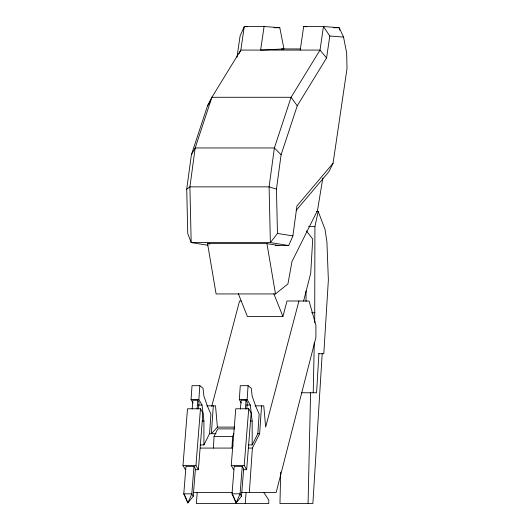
<?xml version="1.0" encoding="UTF-8"?>
<svg xmlns="http://www.w3.org/2000/svg" width="530" height="530" viewBox="0 0 530 530"><rect width="100%" height="100%" fill="white"/><g stroke="black" fill="none" stroke-linecap="round" stroke-linejoin="round"><path stroke-width="0.79" d="M313.217 392.763L314.29 342.446M314.707 322.644L314.919 226.621L318.192 211.39L316.576 211.39M280.675 472.098L279.966 503.5L312.879 503.5L322.2 353.715M308.076 503.5L310.567 392.763M213.431 448.075L214.034 436.462L217.724 428.889L234.671 428.889M200.367 448.075L231.988 448.075L232.59 436.462L233.935 433.706M318.908 353.715L316.576 392.763L301.471 392.763M193.039 402.999L191.058 399.587L192.019 385.674L199.83 385.674L203.05 388.298L203.898 396.069L207.482 406.285L210.913 414.135L209.569 433.706L203.917 444.935L200.009 444.935M203.917 444.935L203.917 421.012L202.036 405.046L198.869 399.587L199.83 385.674M213.298 405.848L211.377 433.706L217.399 427.114L215.518 405.848L206.773 405.848M241.296 402.999L239.315 399.587L240.275 385.674L248.086 385.674L251.306 388.298L252.154 396.069L255.738 406.285L259.17 414.135L257.825 433.706L252.174 444.935L248.265 444.935M252.174 444.935L252.174 421.012L250.292 405.046L247.126 399.587L248.086 385.674M249.345 492.463L252.406 448.075L259.634 433.706L261.555 405.848M197.206 492.463L196.378 503.5L268.776 503.5L268.776 500.009L263.768 492.463M245.238 503.5L246.066 492.463M185.421 469.686L182.982 465.479L187.494 408.769L200.466 408.769L202.904 412.969L198.392 469.686L195.153 469.686M192.178 409.001L192.874 400.269L197.789 400.269L199.035 402.422L198.531 408.769M197.094 409.001L197.789 400.269M193.993 466.36L191.814 493.827L187.878 502.95L183.777 493.827L185.964 466.36L193.993 466.36L195.418 468.805L193.231 496.279L187.878 502.95L185.5 497.021M198.392 469.686L195.954 465.479L200.466 408.769M233.677 469.686L231.239 465.479L235.751 408.769L248.722 408.769L251.16 412.969L246.649 469.686L243.409 469.686M240.435 409.001L241.13 400.269L246.046 400.269L247.291 402.422L246.788 408.769M245.35 409.001L246.046 400.269M242.25 466.36L240.07 493.827L236.135 502.95L232.034 493.827L234.22 466.36L242.25 466.36L243.674 468.805L241.488 496.279L236.135 502.95L233.756 497.021M246.649 469.686L244.211 465.479L248.722 408.769M207.932 245.277L191.184 242.581L187.752 233.439L186.732 189.124L191.396 154.753L207.535 105.814L211.894 97.288L240.832 50.085L244.29 26.5L264.086 26.5L279.807 27.719L283.947 48.926L260.634 50.085L264.086 26.5M297.244 105.814L291.083 97.288L211.894 97.288L195.179 147.969L189.906 186.858L191.184 242.581L270.373 242.581L277.462 233.439L276.448 189.124L281.105 154.753L297.244 105.814L326.579 57.962L329.799 36.02L323.479 26.5L303.683 26.5L300.225 50.085M292.885 235.916L296.946 205.978L333.072 163.227L347.017 68.562L346.66 52.993L343.553 37.08L339.2 27.719L323.479 26.5L320.021 50.085L291.083 97.288L274.374 147.969L269.094 186.858L270.373 242.581L288.711 245.536L292.885 235.916L277.462 233.439M236.99 57.154L240.083 36.02L244.29 26.5L247.43 26.745M322.836 178.087L317.503 210.41L291.977 261.568L287.929 283.934L275.494 293.945L216.101 293.945L207.541 243.621L266.935 243.621L278.813 245.536M303.584 301.133L310.706 273.275L312.726 239.03L306.386 230.914M211.742 406.364L239.56 301L241.15 301M238.321 293.7L247.411 316.496L282.914 316.496L287.008 301L309.043 301L315.9 325.142L315.9 337.517L276.17 492.463L241.097 492.463M298.947 301L265.656 427.114L263.774 405.848L255.023 405.848M333.072 163.227L329.05 171.495L296.151 210.43M239.037 53.669L240.832 50.085L320.021 50.085L326.579 57.962M231.988 448.075L233.074 445.922M191.396 154.753L195.179 147.969L274.374 147.969L281.105 154.753M207.535 105.814L210.125 101.594M186.732 189.124L189.906 186.858L269.094 186.858L276.448 189.124M274.03 27.719L279.807 27.719M333.423 27.719L339.2 27.719L339.657 30.071M281.476 48.926L300.45 48.926M308.467 226.621L314.919 226.621M275.514 245.536L288.711 245.536M311.613 312.746L314.919 312.746M318.477 353.715L323.803 353.715L328.368 279.986L326.911 241.852L325.056 229.516L318.192 211.39M191.058 399.587L198.869 399.587M239.315 399.587L247.126 399.587M198.127 405.046L202.036 405.046M246.384 405.046L250.292 405.046M202.354 421.012L203.917 421.012M250.61 421.012L252.174 421.012M217.399 427.114L234.724 427.114M209.569 433.706L216.021 433.706M257.825 433.706L259.634 433.706M214.034 436.462L232.59 436.462M248.325 448.075L252.406 448.075M182.982 465.479L195.954 465.479M231.239 465.479L244.211 465.479M193.205 492.463L232.226 492.463M303.683 26.5L306.824 26.745M329.799 36.02L343.553 37.08M207.541 243.621L209.92 244.005M241.488 496.279L240.07 493.827L232.034 493.827L233.458 496.279M193.231 496.279L191.814 493.827L183.777 493.827L185.202 496.279M273.831 293.7L282.914 316.496M266.935 243.621L275.494 293.945M306.042 291.043L306.042 301.517"/></g></svg>
